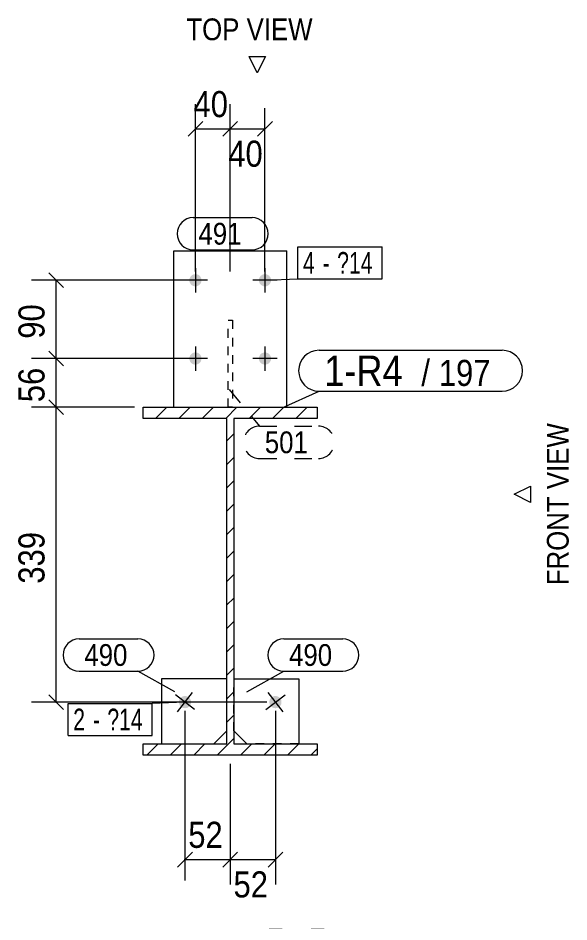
# Model space of a CAD drawing. Header units: millimetres. Extents: x 2 to 1174, y 1 to 825.
# Drawn here: x 362.8 to 426.1, y 100.8 to 204.7 of the extents above; entities that cross this region are included whole.
import ezdxf

# ---------------------------------------------------------------- set-up
doc = ezdxf.new("R2010")
doc.units = ezdxf.units.MM
for name, pattern in [('XKITLINE00', [0]), ('XKITLINE01', [4, 1, -1, 1, -1]), ('XKITLINE02', [4, 2, -2])]:
    doc.linetypes.add(name, pattern=pattern)
for name, color, linetype, lineweight in [('Bolt', 3, 'Continuous', 0), ('BoltMark', 7, 'Continuous', 0), ('Dimensions', 7, 'Continuous', 0), ('OtherObjectType', 7, 'Continuous', 0), ('Part', 2, 'Continuous', 0), ('PartMark', 7, 'Continuous', 0)]:
    doc.layers.add(name, color=color, linetype=linetype, lineweight=lineweight)
doc.styles.add('ARIAL', font='ARIAL.TTF')
doc.styles.add('ARIAL_NARROW', font='ARIALN.TTF')

# ---------------------------------------------------------------- blocks, each defined once
blk = doc.blocks.new('*A10')
at = {"layer": 'Part', "color": 7, "linetype": 'XKITLINE00', "lineweight": 0}
for p, q in [((378.55, 158.68), (379.85, 159.98)), ((381.24, 158.68), (382.54, 159.98)), ((383.93, 158.68), (385.23, 159.98)), ((386.63, 158.68), (387.93, 159.98)), ((389.32, 158.68), (390.62, 159.98)), ((392.02, 158.68), (393.32, 159.98)), ((394.71, 158.68), (396.01, 159.98)), ((386.75, 156.11), (387.55, 156.91)), ((386.75, 153.42), (387.55, 154.22)), ((386.75, 150.72), (387.55, 151.52)), ((386.75, 148.03), (387.55, 148.83)), ((386.75, 145.34), (387.55, 146.14)), ((386.75, 142.64), (387.55, 143.44)), ((386.75, 139.95), (387.55, 140.75)), ((386.75, 137.25), (387.55, 138.05)), ((386.75, 134.56), (387.55, 135.36)), ((386.75, 131.87), (387.55, 132.67)), ((386.75, 129.17), (387.55, 129.97)), ((386.75, 126.48), (387.55, 127.28)), ((386.75, 123.78), (387.55, 124.58)), ((385.65, 119.98), (387.55, 121.89)), ((377.56, 119.98), (378.86, 121.28)), ((380.26, 119.98), (381.56, 121.28)), ((382.95, 119.98), (384.25, 121.28)), ((388.34, 119.98), (389.64, 121.28)), ((391.03, 119.98), (392.33, 121.28)), ((393.73, 119.98), (395.03, 121.28)), ((396.42, 119.98), (397.15, 120.71))]:
    blk.add_line(p, q, dxfattribs=at)
blk = doc.blocks.new('*A196')
at = {"layer": 'Bolt'}
blk.add_hatch(color=3, dxfattribs=at).paths.add_polyline_path([(391.95, 126.66), (391.98, 126.68), (392.01, 126.69), (392.04, 126.71), (392.07, 126.72), (392.1, 126.74), (392.13, 126.75), (392.17, 126.76), (392.2, 126.77), (392.23, 126.77), (392.27, 126.78), (392.3, 126.78), (392.34, 126.78), (392.37, 126.78), (392.4, 126.78), (392.44, 126.78), (392.47, 126.77), (392.51, 126.77), (392.54, 126.76), (392.57, 126.75), (392.61, 126.74), (392.64, 126.72), (392.67, 126.71), (392.7, 126.69), (392.73, 126.67), (392.76, 126.65), (392.78, 126.63), (392.81, 126.61), (392.84, 126.59), (392.86, 126.57), (392.88, 126.54), (392.9, 126.51), (392.92, 126.49), (392.94, 126.46), (392.96, 126.43), (392.98, 126.4), (392.99, 126.37), (393.01, 126.33), (393.02, 126.3), (393.03, 126.27), (393.04, 126.24), (393.04, 126.2), (393.05, 126.17), (393.05, 126.13), (393.05, 126.1), (393.05, 126.06), (393.05, 126.03), (393.05, 126), (393.04, 125.96), (393.03, 125.93), (393.03, 125.9), (393.02, 125.86), (393, 125.83), (392.99, 125.8), (392.98, 125.77), (392.96, 125.74), (392.94, 125.71), (392.92, 125.68), (392.9, 125.65), (392.88, 125.63), (392.86, 125.6), (392.83, 125.58), (392.81, 125.55), (392.78, 125.53), (392.75, 125.51), (392.73, 125.49), (392.7, 125.47), (392.67, 125.46), (392.63, 125.44), (392.6, 125.43), (392.57, 125.42), (392.54, 125.41), (392.5, 125.4), (392.47, 125.39), (392.44, 125.39), (392.4, 125.39), (392.37, 125.38), (392.33, 125.38), (392.3, 125.39), (392.27, 125.39), (392.23, 125.39), (392.2, 125.4), (392.16, 125.41), (392.13, 125.42), (392.1, 125.43), (392.07, 125.44), (392.04, 125.46), (392.01, 125.47), (391.98, 125.49), (391.95, 125.51), (391.92, 125.53), (391.89, 125.55), (391.87, 125.58), (391.84, 125.6), (391.82, 125.63), (391.8, 125.65), (391.78, 125.68), (391.76, 125.71), (391.74, 125.74), (391.73, 125.77), (391.71, 125.8), (391.7, 125.83), (391.69, 125.86), (391.68, 125.9), (391.67, 125.93), (391.66, 125.96), (391.66, 126), (391.65, 126.03), (391.65, 126.07), (391.65, 126.1), (391.65, 126.14), (391.66, 126.17), (391.66, 126.2), (391.67, 126.24), (391.68, 126.27), (391.69, 126.3), (391.7, 126.34), (391.71, 126.37), (391.73, 126.4), (391.74, 126.43), (391.76, 126.46), (391.78, 126.49), (391.8, 126.51), (391.82, 126.54), (391.85, 126.57), (391.87, 126.59), (391.9, 126.61), (391.92, 126.64)], flags=17)
at = {"layer": 'Bolt', "color": 3, "linetype": 'XKITLINE00', "lineweight": 0}
for p, q in [((391.25, 125.22), (393.46, 126.94)), ((391.49, 127.19), (393.21, 124.98))]:
    blk.add_line(p, q, dxfattribs=at)
blk = doc.blocks.new('*A197')
at = {"layer": 'Bolt'}
blk.add_hatch(color=3, dxfattribs=at).paths.add_polyline_path([(381.5, 125.55), (381.47, 125.58), (381.45, 125.6), (381.42, 125.63), (381.4, 125.65), (381.38, 125.68), (381.36, 125.71), (381.34, 125.74), (381.33, 125.77), (381.31, 125.8), (381.3, 125.83), (381.29, 125.86), (381.28, 125.9), (381.27, 125.93), (381.26, 125.96), (381.26, 126), (381.25, 126.03), (381.25, 126.06), (381.25, 126.1), (381.25, 126.13), (381.26, 126.17), (381.26, 126.2), (381.27, 126.24), (381.28, 126.27), (381.29, 126.3), (381.3, 126.33), (381.31, 126.37), (381.33, 126.4), (381.34, 126.43), (381.36, 126.46), (381.38, 126.49), (381.4, 126.51), (381.42, 126.54), (381.44, 126.57), (381.47, 126.59), (381.49, 126.61), (381.52, 126.63), (381.55, 126.65), (381.58, 126.67), (381.61, 126.69), (381.64, 126.71), (381.67, 126.72), (381.7, 126.74), (381.73, 126.75), (381.76, 126.76), (381.8, 126.77), (381.83, 126.77), (381.87, 126.78), (381.9, 126.78), (381.93, 126.78), (381.97, 126.78), (382, 126.78), (382.04, 126.78), (382.07, 126.77), (382.1, 126.77), (382.14, 126.76), (382.17, 126.75), (382.2, 126.74), (382.23, 126.72), (382.27, 126.71), (382.3, 126.69), (382.33, 126.68), (382.35, 126.66), (382.38, 126.64), (382.41, 126.61), (382.43, 126.59), (382.46, 126.57), (382.48, 126.54), (382.5, 126.51), (382.52, 126.49), (382.54, 126.46), (382.56, 126.43), (382.58, 126.4), (382.59, 126.37), (382.6, 126.34), (382.62, 126.3), (382.63, 126.27), (382.63, 126.24), (382.64, 126.2), (382.65, 126.17), (382.65, 126.14), (382.65, 126.1), (382.65, 126.07), (382.65, 126.03), (382.65, 126), (382.64, 125.96), (382.64, 125.93), (382.63, 125.9), (382.62, 125.86), (382.61, 125.83), (382.59, 125.8), (382.58, 125.77), (382.56, 125.74), (382.54, 125.71), (382.52, 125.68), (382.5, 125.65), (382.48, 125.63), (382.46, 125.6), (382.44, 125.58), (382.41, 125.55), (382.38, 125.53), (382.36, 125.51), (382.33, 125.49), (382.3, 125.47), (382.27, 125.46), (382.24, 125.44), (382.21, 125.43), (382.17, 125.42), (382.14, 125.41), (382.11, 125.4), (382.07, 125.39), (382.04, 125.39), (382, 125.39), (381.97, 125.38), (381.94, 125.38), (381.9, 125.39), (381.87, 125.39), (381.83, 125.39), (381.8, 125.4), (381.77, 125.41), (381.73, 125.42), (381.7, 125.43), (381.67, 125.44), (381.64, 125.46), (381.61, 125.47), (381.58, 125.49), (381.55, 125.51), (381.52, 125.53)], flags=17)
at = {"layer": 'Bolt', "color": 3, "linetype": 'XKITLINE00', "lineweight": 0}
for p, q in [((383.06, 125.22), (380.85, 126.94)), ((381.09, 124.98), (382.81, 127.19))]:
    blk.add_line(p, q, dxfattribs=at)
blk = doc.blocks.new('*A198')
at = {"layer": 'Bolt'}
for points in [[(383.85, 174.55), (383.85, 174.51), (383.84, 174.48), (383.84, 174.45), (383.83, 174.41), (383.82, 174.38), (383.81, 174.35), (383.8, 174.32), (383.78, 174.28), (383.77, 174.25), (383.75, 174.22), (383.73, 174.19), (383.71, 174.17), (383.69, 174.14), (383.67, 174.11), (383.65, 174.09), (383.62, 174.06), (383.6, 174.04), (383.57, 174.02), (383.54, 174), (383.51, 173.98), (383.48, 173.97), (383.45, 173.95), (383.42, 173.94), (383.39, 173.92), (383.36, 173.91), (383.32, 173.9), (383.29, 173.9), (383.25, 173.89), (383.22, 173.89), (383.19, 173.88), (383.15, 173.88), (383.12, 173.88), (383.08, 173.89), (383.05, 173.89), (383.02, 173.9), (382.98, 173.9), (382.95, 173.91), (382.92, 173.92), (382.88, 173.94), (382.85, 173.95), (382.82, 173.97), (382.79, 173.98), (382.76, 174), (382.73, 174.02), (382.71, 174.04), (382.68, 174.06), (382.66, 174.09), (382.63, 174.11), (382.61, 174.14), (382.59, 174.17), (382.57, 174.19), (382.55, 174.22), (382.53, 174.25), (382.52, 174.28), (382.51, 174.32), (382.49, 174.35), (382.48, 174.38), (382.47, 174.41), (382.47, 174.45), (382.46, 174.48), (382.46, 174.51), (382.45, 174.55), (382.45, 174.58), (382.45, 174.62), (382.46, 174.65), (382.46, 174.69), (382.47, 174.72), (382.47, 174.75), (382.48, 174.79), (382.49, 174.82), (382.51, 174.85), (382.52, 174.88), (382.53, 174.91), (382.55, 174.94), (382.57, 174.97), (382.59, 175), (382.61, 175.03), (382.63, 175.05), (382.66, 175.08), (382.68, 175.1), (382.71, 175.12), (382.73, 175.15), (382.76, 175.17), (382.79, 175.18), (382.82, 175.2), (382.85, 175.22), (382.88, 175.23), (382.92, 175.24), (382.95, 175.25), (382.98, 175.26), (383.02, 175.27), (383.05, 175.28), (383.08, 175.28), (383.12, 175.28), (383.15, 175.28), (383.19, 175.28), (383.22, 175.28), (383.25, 175.28), (383.29, 175.27), (383.32, 175.26), (383.36, 175.25), (383.39, 175.24), (383.42, 175.23), (383.45, 175.22), (383.48, 175.2), (383.51, 175.18), (383.54, 175.17), (383.57, 175.15), (383.6, 175.12), (383.62, 175.1), (383.65, 175.08), (383.67, 175.05), (383.69, 175.03), (383.71, 175), (383.73, 174.97), (383.75, 174.94), (383.77, 174.91), (383.78, 174.88), (383.8, 174.85), (383.81, 174.82), (383.82, 174.79), (383.83, 174.75), (383.84, 174.72), (383.84, 174.69), (383.85, 174.65), (383.85, 174.62), (383.85, 174.58)], [(391.85, 174.55), (391.85, 174.51), (391.84, 174.48), (391.84, 174.45), (391.83, 174.41), (391.82, 174.38), (391.81, 174.35), (391.8, 174.32), (391.78, 174.28), (391.77, 174.25), (391.75, 174.22), (391.73, 174.19), (391.71, 174.17), (391.69, 174.14), (391.67, 174.11), (391.65, 174.09), (391.62, 174.06), (391.6, 174.04), (391.57, 174.02), (391.54, 174), (391.51, 173.98), (391.48, 173.97), (391.45, 173.95), (391.42, 173.94), (391.39, 173.92), (391.36, 173.91), (391.32, 173.9), (391.29, 173.9), (391.25, 173.89), (391.22, 173.89), (391.19, 173.88), (391.15, 173.88), (391.12, 173.88), (391.08, 173.89), (391.05, 173.89), (391.02, 173.9), (390.98, 173.9), (390.95, 173.91), (390.92, 173.92), (390.88, 173.94), (390.85, 173.95), (390.82, 173.97), (390.79, 173.98), (390.76, 174), (390.73, 174.02), (390.71, 174.04), (390.68, 174.06), (390.66, 174.09), (390.63, 174.11), (390.61, 174.14), (390.59, 174.17), (390.57, 174.19), (390.55, 174.22), (390.53, 174.25), (390.52, 174.28), (390.51, 174.32), (390.49, 174.35), (390.48, 174.38), (390.47, 174.41), (390.47, 174.45), (390.46, 174.48), (390.46, 174.51), (390.45, 174.55), (390.45, 174.58), (390.45, 174.62), (390.46, 174.65), (390.46, 174.69), (390.47, 174.72), (390.47, 174.75), (390.48, 174.79), (390.49, 174.82), (390.51, 174.85), (390.52, 174.88), (390.53, 174.91), (390.55, 174.94), (390.57, 174.97), (390.59, 175), (390.61, 175.03), (390.63, 175.05), (390.66, 175.08), (390.68, 175.1), (390.71, 175.12), (390.73, 175.15), (390.76, 175.17), (390.79, 175.18), (390.82, 175.2), (390.85, 175.22), (390.88, 175.23), (390.92, 175.24), (390.95, 175.25), (390.98, 175.26), (391.02, 175.27), (391.05, 175.28), (391.08, 175.28), (391.12, 175.28), (391.15, 175.28), (391.19, 175.28), (391.22, 175.28), (391.25, 175.28), (391.29, 175.27), (391.32, 175.26), (391.36, 175.25), (391.39, 175.24), (391.42, 175.23), (391.45, 175.22), (391.48, 175.2), (391.51, 175.18), (391.54, 175.17), (391.57, 175.15), (391.6, 175.12), (391.62, 175.1), (391.65, 175.08), (391.67, 175.05), (391.69, 175.03), (391.71, 175), (391.73, 174.97), (391.75, 174.94), (391.77, 174.91), (391.78, 174.88), (391.8, 174.85), (391.81, 174.82), (391.82, 174.79), (391.83, 174.75), (391.84, 174.72), (391.84, 174.69), (391.85, 174.65), (391.85, 174.62), (391.85, 174.58)], [(383.85, 165.55), (383.85, 165.51), (383.84, 165.48), (383.84, 165.45), (383.83, 165.41), (383.82, 165.38), (383.81, 165.35), (383.8, 165.32), (383.78, 165.28), (383.77, 165.25), (383.75, 165.22), (383.73, 165.19), (383.71, 165.17), (383.69, 165.14), (383.67, 165.11), (383.65, 165.09), (383.62, 165.06), (383.6, 165.04), (383.57, 165.02), (383.54, 165), (383.51, 164.98), (383.48, 164.97), (383.45, 164.95), (383.42, 164.94), (383.39, 164.92), (383.36, 164.91), (383.32, 164.9), (383.29, 164.9), (383.25, 164.89), (383.22, 164.89), (383.19, 164.88), (383.15, 164.88), (383.12, 164.88), (383.08, 164.89), (383.05, 164.89), (383.02, 164.9), (382.98, 164.9), (382.95, 164.91), (382.92, 164.92), (382.88, 164.94), (382.85, 164.95), (382.82, 164.97), (382.79, 164.98), (382.76, 165), (382.73, 165.02), (382.71, 165.04), (382.68, 165.06), (382.66, 165.09), (382.63, 165.11), (382.61, 165.14), (382.59, 165.17), (382.57, 165.19), (382.55, 165.22), (382.53, 165.25), (382.52, 165.28), (382.51, 165.32), (382.49, 165.35), (382.48, 165.38), (382.47, 165.41), (382.47, 165.45), (382.46, 165.48), (382.46, 165.51), (382.45, 165.55), (382.45, 165.58), (382.45, 165.62), (382.46, 165.65), (382.46, 165.69), (382.47, 165.72), (382.47, 165.75), (382.48, 165.79), (382.49, 165.82), (382.51, 165.85), (382.52, 165.88), (382.53, 165.91), (382.55, 165.94), (382.57, 165.97), (382.59, 166), (382.61, 166.03), (382.63, 166.05), (382.66, 166.08), (382.68, 166.1), (382.71, 166.12), (382.73, 166.15), (382.76, 166.17), (382.79, 166.18), (382.82, 166.2), (382.85, 166.22), (382.88, 166.23), (382.92, 166.24), (382.95, 166.25), (382.98, 166.26), (383.02, 166.27), (383.05, 166.28), (383.08, 166.28), (383.12, 166.28), (383.15, 166.28), (383.19, 166.28), (383.22, 166.28), (383.25, 166.28), (383.29, 166.27), (383.32, 166.26), (383.36, 166.25), (383.39, 166.24), (383.42, 166.23), (383.45, 166.22), (383.48, 166.2), (383.51, 166.18), (383.54, 166.17), (383.57, 166.15), (383.6, 166.12), (383.62, 166.1), (383.65, 166.08), (383.67, 166.05), (383.69, 166.03), (383.71, 166), (383.73, 165.97), (383.75, 165.94), (383.77, 165.91), (383.78, 165.88), (383.8, 165.85), (383.81, 165.82), (383.82, 165.79), (383.83, 165.75), (383.84, 165.72), (383.84, 165.69), (383.85, 165.65), (383.85, 165.62), (383.85, 165.58)], [(391.85, 165.55), (391.85, 165.51), (391.84, 165.48), (391.84, 165.45), (391.83, 165.41), (391.82, 165.38), (391.81, 165.35), (391.8, 165.32), (391.78, 165.28), (391.77, 165.25), (391.75, 165.22), (391.73, 165.19), (391.71, 165.17), (391.69, 165.14), (391.67, 165.11), (391.65, 165.09), (391.62, 165.06), (391.6, 165.04), (391.57, 165.02), (391.54, 165), (391.51, 164.98), (391.48, 164.97), (391.45, 164.95), (391.42, 164.94), (391.39, 164.92), (391.36, 164.91), (391.32, 164.9), (391.29, 164.9), (391.25, 164.89), (391.22, 164.89), (391.19, 164.88), (391.15, 164.88), (391.12, 164.88), (391.08, 164.89), (391.05, 164.89), (391.02, 164.9), (390.98, 164.9), (390.95, 164.91), (390.92, 164.92), (390.88, 164.94), (390.85, 164.95), (390.82, 164.97), (390.79, 164.98), (390.76, 165), (390.73, 165.02), (390.71, 165.04), (390.68, 165.06), (390.66, 165.09), (390.63, 165.11), (390.61, 165.14), (390.59, 165.17), (390.57, 165.19), (390.55, 165.22), (390.53, 165.25), (390.52, 165.28), (390.51, 165.32), (390.49, 165.35), (390.48, 165.38), (390.47, 165.41), (390.47, 165.45), (390.46, 165.48), (390.46, 165.51), (390.45, 165.55), (390.45, 165.58), (390.45, 165.62), (390.46, 165.65), (390.46, 165.69), (390.47, 165.72), (390.47, 165.75), (390.48, 165.79), (390.49, 165.82), (390.51, 165.85), (390.52, 165.88), (390.53, 165.91), (390.55, 165.94), (390.57, 165.97), (390.59, 166), (390.61, 166.03), (390.63, 166.05), (390.66, 166.08), (390.68, 166.1), (390.71, 166.12), (390.73, 166.15), (390.76, 166.17), (390.79, 166.18), (390.82, 166.2), (390.85, 166.22), (390.88, 166.23), (390.92, 166.24), (390.95, 166.25), (390.98, 166.26), (391.02, 166.27), (391.05, 166.28), (391.08, 166.28), (391.12, 166.28), (391.15, 166.28), (391.19, 166.28), (391.22, 166.28), (391.25, 166.28), (391.29, 166.27), (391.32, 166.26), (391.36, 166.25), (391.39, 166.24), (391.42, 166.23), (391.45, 166.22), (391.48, 166.2), (391.51, 166.18), (391.54, 166.17), (391.57, 166.15), (391.6, 166.12), (391.62, 166.1), (391.65, 166.08), (391.67, 166.05), (391.69, 166.03), (391.71, 166), (391.73, 165.97), (391.75, 165.94), (391.77, 165.91), (391.78, 165.88), (391.8, 165.85), (391.81, 165.82), (391.82, 165.79), (391.83, 165.75), (391.84, 165.72), (391.84, 165.69), (391.85, 165.65), (391.85, 165.62), (391.85, 165.58)]]:
    blk.add_hatch(color=3, dxfattribs=at).paths.add_polyline_path(points, flags=17)
at = {"layer": 'Bolt', "color": 3, "linetype": 'XKITLINE00', "lineweight": 0}
for p, q in [((383.15, 175.98), (383.15, 173.18)), ((391.15, 175.98), (391.15, 173.18)), ((384.55, 174.58), (381.75, 174.58)), ((392.55, 174.58), (389.75, 174.58)), ((383.15, 166.98), (383.15, 164.18)), ((391.15, 166.98), (391.15, 164.18)), ((384.55, 165.58), (381.75, 165.58)), ((392.55, 165.58), (389.75, 165.58))]:
    blk.add_line(p, q, dxfattribs=at)
blk = doc.blocks.new('*A199')
at = {"layer": 'Part', "color": 2, "linetype": 'XKITLINE00', "lineweight": 0}
for p, q in [((377.15, 159.98), (397.15, 159.98)), ((377.15, 158.68), (377.15, 159.98)), ((397.15, 159.98), (397.15, 158.68)), ((386.75, 158.68), (377.15, 158.68)), ((386.75, 121.28), (386.75, 158.68)), ((397.15, 158.68), (387.55, 158.68)), ((387.55, 158.68), (387.55, 121.28)), ((377.15, 119.98), (377.15, 121.28)), ((377.15, 121.28), (386.75, 121.28)), ((387.55, 121.28), (397.15, 121.28)), ((397.15, 121.28), (397.15, 119.98)), ((397.15, 119.98), (377.15, 119.98))]:
    blk.add_line(p, q, dxfattribs=at)
blk = doc.blocks.new('*A200')
at = {"layer": 'Part', "color": 2, "linetype": 'XKITLINE00', "lineweight": 0}
for p, q in [((387.55, 128.78), (395.05, 128.78)), ((395.05, 128.78), (395.05, 121.28)), ((389.05, 121.28), (387.55, 122.78))]:
    blk.add_line(p, q, dxfattribs=at)
at = {"layer": 'Part', "color": 7, "linetype": 'XKITLINE01', "lineweight": 0}
for p, q in [((387.55, 122.78), (387.55, 128.78)), ((395.05, 121.28), (389.05, 121.28))]:
    blk.add_line(p, q, dxfattribs=at)
blk = doc.blocks.new('*A201')
at = {"layer": 'Part', "color": 2, "linetype": 'XKITLINE00', "lineweight": 0}
for p, q in [((386.75, 128.78), (379.25, 128.78)), ((379.25, 128.78), (379.25, 121.28)), ((385.25, 121.28), (386.75, 122.78))]:
    blk.add_line(p, q, dxfattribs=at)
at = {"layer": 'Part', "color": 7, "linetype": 'XKITLINE01', "lineweight": 0}
for p, q in [((386.75, 122.78), (386.75, 128.78)), ((379.25, 121.28), (385.25, 121.28))]:
    blk.add_line(p, q, dxfattribs=at)
blk = doc.blocks.new('*A202')
at = {"layer": 'Part', "color": 7, "linetype": 'XKITLINE01', "lineweight": 0}
for p, q in [((386.9, 159.98), (386.9, 169.98)), ((386.9, 169.98), (387.4, 169.98)), ((387.4, 169.98), (387.4, 159.98)), ((387.4, 159.98), (386.9, 159.98))]:
    blk.add_line(p, q, dxfattribs=at)
blk = doc.blocks.new('*A203')
at = {"layer": 'Part', "color": 2, "linetype": 'XKITLINE00', "lineweight": 0}
for p, q in [((380.65, 159.98), (380.65, 177.98)), ((380.65, 177.98), (393.65, 177.98)), ((393.65, 159.98), (393.65, 177.98))]:
    blk.add_line(p, q, dxfattribs=at)
at = {"layer": 'Part', "color": 7, "linetype": 'XKITLINE01', "lineweight": 0}
blk.add_line((380.65, 159.98), (393.65, 159.98), dxfattribs=at)
blk = doc.blocks.new('*A454')
at = {"layer": 'Dimensions', "color": 7, "linetype": 'XKITLINE00', "lineweight": 0}
for p, q in [((366.3, 160.83), (368, 159.13)), ((376.15, 159.98), (364.3, 159.98)), ((367.15, 126.08), (367.15, 159.98)), ((366.3, 126.93), (368, 125.23)), ((391.35, 126.08), (364.3, 126.08))]:
    blk.add_line(p, q, dxfattribs=at)
at = {"layer": 'Dimensions', "color": 3}
for p in [(367.15, 159.98), (367.15, 126.08)]:
    blk.add_point(p, dxfattribs=at)
at = {"layer": 'Dimensions', "color": 3, "style": 'ARIAL', "width": 0.85}
blk.add_text('339', height=3, rotation=90.0002, dxfattribs=at).set_placement((365.8, 139.7))
blk = doc.blocks.new('*A455')
at = {"layer": 'Dimensions', "color": 7, "linetype": 'XKITLINE00', "lineweight": 0}
for p, q in [((366.3, 166.43), (368, 164.73)), ((382.15, 165.58), (364.3, 165.58)), ((367.15, 159.98), (367.15, 165.58)), ((366.3, 160.83), (368, 159.13)), ((376.15, 159.98), (364.3, 159.98))]:
    blk.add_line(p, q, dxfattribs=at)
at = {"layer": 'Dimensions', "color": 3}
for p in [(367.15, 165.58), (367.15, 159.98)]:
    blk.add_point(p, dxfattribs=at)
at = {"layer": 'Dimensions', "color": 3, "style": 'ARIAL', "width": 0.85}
blk.add_text('56', height=3, rotation=90.0002, dxfattribs=at).set_placement((365.8, 160.56))
blk = doc.blocks.new('*A456')
at = {"layer": 'Dimensions', "color": 7, "linetype": 'XKITLINE00', "lineweight": 0}
for p, q in [((382.15, 174.58), (364.3, 174.58)), ((366.3, 175.43), (368, 173.73)), ((367.15, 165.58), (367.15, 174.58)), ((366.3, 166.43), (368, 164.73)), ((382.15, 165.58), (364.3, 165.58))]:
    blk.add_line(p, q, dxfattribs=at)
at = {"layer": 'Dimensions', "color": 3}
for p in [(367.15, 174.58), (367.15, 165.58)]:
    blk.add_point(p, dxfattribs=at)
at = {"layer": 'Dimensions', "color": 3, "style": 'ARIAL', "width": 0.85}
blk.add_text('90', height=3, rotation=90.0002, dxfattribs=at).set_placement((365.8, 167.86))
blk = doc.blocks.new('*A457')
at = {"layer": 'Dimensions', "color": 7, "linetype": 'XKITLINE00', "lineweight": 0}
for p, q in [((381.95, 125.08), (381.95, 105.58)), ((387.15, 118.98), (387.15, 105.58)), ((382.8, 108.83), (381.1, 107.13)), ((388, 108.83), (386.3, 107.13)), ((381.95, 107.98), (387.15, 107.98))]:
    blk.add_line(p, q, dxfattribs=at)
at = {"layer": 'Dimensions', "color": 3}
for p in [(381.95, 107.98), (387.15, 107.98)]:
    blk.add_point(p, dxfattribs=at)
at = {"layer": 'Dimensions', "color": 3, "style": 'ARIAL', "width": 0.85}
blk.add_text('52', height=3, dxfattribs=at).set_placement((382.33, 109.33))
blk = doc.blocks.new('*A458')
at = {"layer": 'Dimensions', "color": 7, "linetype": 'XKITLINE00', "lineweight": 0}
for p, q in [((392.35, 125.08), (392.35, 105.13)), ((387.15, 118.98), (387.15, 105.13)), ((388, 108.83), (386.3, 107.13)), ((393.2, 108.83), (391.5, 107.13)), ((387.15, 107.98), (392.35, 107.98))]:
    blk.add_line(p, q, dxfattribs=at)
at = {"layer": 'Dimensions', "color": 3}
for p in [(387.15, 107.98), (392.35, 107.98)]:
    blk.add_point(p, dxfattribs=at)
at = {"layer": 'Dimensions', "color": 3, "style": 'ARIAL', "width": 0.85}
blk.add_text('52', height=3, dxfattribs=at).set_placement((387.53, 103.63))
blk = doc.blocks.new('*A459')
at = {"layer": 'Dimensions', "color": 7, "linetype": 'XKITLINE00', "lineweight": 0}
for p, q in [((383.15, 175.58), (383.15, 194.83)), ((387.15, 175.58), (387.15, 194.83)), ((384, 192.83), (382.3, 191.13)), ((388, 192.83), (386.3, 191.13)), ((383.15, 191.98), (387.15, 191.98))]:
    blk.add_line(p, q, dxfattribs=at)
at = {"layer": 'Dimensions', "color": 3}
for p in [(383.15, 191.98), (387.15, 191.98)]:
    blk.add_point(p, dxfattribs=at)
at = {"layer": 'Dimensions', "color": 3, "style": 'ARIAL', "width": 0.85}
blk.add_text('40', height=3, dxfattribs=at).set_placement((382.93, 193.33))
blk = doc.blocks.new('*A460')
at = {"layer": 'Dimensions', "color": 7, "linetype": 'XKITLINE00', "lineweight": 0}
for p, q in [((387.15, 175.58), (387.15, 194.38)), ((391.15, 175.58), (391.15, 194.38)), ((388, 192.83), (386.3, 191.13)), ((392, 192.83), (390.3, 191.13)), ((387.15, 191.98), (391.15, 191.98))]:
    blk.add_line(p, q, dxfattribs=at)
at = {"layer": 'Dimensions', "color": 3}
for p in [(387.15, 191.98), (391.15, 191.98)]:
    blk.add_point(p, dxfattribs=at)
at = {"layer": 'Dimensions', "color": 3, "style": 'ARIAL', "width": 0.85}
blk.add_text('40', height=3, dxfattribs=at).set_placement((386.93, 187.63))
blk = doc.blocks.new('*A461')
at = {"layer": 'BoltMark', "color": 7, "linetype": 'XKITLINE00', "lineweight": 0}
for p, q in [((394.92, 178.43), (404.61, 178.43)), ((394.92, 174.73), (394.92, 178.43)), ((404.61, 174.73), (404.61, 178.43)), ((391.15, 174.58), (394.92, 174.73)), ((394.92, 174.73), (404.61, 174.73))]:
    blk.add_line(p, q, dxfattribs=at)
at = {"layer": 'BoltMark', "color": 3, "style": 'ARIAL_NARROW', "width": 0.85}
for s, p in [('4', (395.52, 175.33)), ('?14', (399.45, 175.33)), ('-', (397.79, 175.33))]:
    blk.add_text(s, height=2.5, dxfattribs=at).set_placement(p)
blk = doc.blocks.new('*A462')
at = {"layer": 'BoltMark', "color": 7, "linetype": 'XKITLINE00', "lineweight": 0}
for p, q in [((368.5, 125.93), (378.18, 125.93)), ((368.5, 122.23), (368.5, 125.93)), ((381.95, 126.08), (378.18, 125.93)), ((378.18, 122.23), (378.18, 125.93)), ((368.5, 122.23), (378.18, 122.23))]:
    blk.add_line(p, q, dxfattribs=at)
at = {"layer": 'BoltMark', "color": 3, "style": 'ARIAL_NARROW', "width": 0.85}
for s, p in [('2', (369.1, 122.83)), ('?14', (373.02, 122.83)), ('-', (371.37, 122.83))]:
    blk.add_text(s, height=2.5, dxfattribs=at).set_placement(p)
blk = doc.blocks.new('*A463')
at = {"layer": 'PartMark', "color": 7, "linetype": 'XKITLINE00', "lineweight": 0}
for p, q in [((382.9, 181.78), (389.66, 181.78)), ((382.9, 178.08), (389.66, 178.08))]:
    blk.add_line(p, q, dxfattribs=at)
for centre, start, end in [((382.9, 179.93), 90, 270), ((389.66, 179.93), 270, 90)]:
    blk.add_arc(centre, 1.85, start, end, dxfattribs=at)
at = {"layer": 'PartMark', "color": 3, "style": 'ARIAL', "width": 0.85}
blk.add_text('491', height=2.5, dxfattribs=at).set_placement((383.5, 178.68))
blk = doc.blocks.new('*A464')
at = {"layer": 'PartMark', "color": 7, "linetype": 'XKITLINE02', "lineweight": 0}
for p, q in [((387.03, 162.01), (390.53, 157.8)), ((390.53, 157.8), (397.29, 157.8)), ((390.53, 154.1), (397.29, 154.1))]:
    blk.add_line(p, q, dxfattribs=at)
for centre, start, end in [((390.53, 155.95), 90, 270), ((397.29, 155.95), 270, 90)]:
    blk.add_arc(centre, 1.85, start, end, dxfattribs=at)
at = {"layer": 'PartMark', "color": 3, "style": 'ARIAL', "width": 0.85}
blk.add_text('501', height=2.5, dxfattribs=at).set_placement((391.13, 154.7))
blk = doc.blocks.new('*A465')
at = {"layer": 'PartMark', "color": 7, "linetype": 'XKITLINE00', "lineweight": 0}
for p, q in [((369.78, 133.35), (376.54, 133.35)), ((369.78, 129.65), (376.54, 129.65)), ((380.78, 127.25), (376.54, 129.65))]:
    blk.add_line(p, q, dxfattribs=at)
for centre, start, end in [((369.78, 131.5), 90, 270), ((376.54, 131.5), 270, 90)]:
    blk.add_arc(centre, 1.85, start, end, dxfattribs=at)
at = {"layer": 'PartMark', "color": 3, "style": 'ARIAL', "width": 0.85}
blk.add_text('490', height=2.5, dxfattribs=at).set_placement((370.38, 130.25))
blk = doc.blocks.new('*A466')
at = {"layer": 'PartMark', "color": 7, "linetype": 'XKITLINE00', "lineweight": 0}
for p, q in [((393.32, 133.35), (400.09, 133.35)), ((389.08, 127.25), (393.32, 129.65)), ((393.32, 129.65), (400.09, 129.65))]:
    blk.add_line(p, q, dxfattribs=at)
for centre, start, end in [((393.32, 131.5), 90, 270), ((400.09, 131.5), 270, 90)]:
    blk.add_arc(centre, 1.85, start, end, dxfattribs=at)
at = {"layer": 'PartMark', "color": 3, "style": 'ARIAL', "width": 0.85}
blk.add_text('490', height=2.5, dxfattribs=at).set_placement((393.92, 130.25))
blk = doc.blocks.new('*A467')
at = {"layer": 'PartMark', "color": 7, "linetype": 'XKITLINE00', "lineweight": 0}
for p, q in [((397.37, 166.53), (418.42, 166.53)), ((393.12, 159.93), (397.37, 161.83)), ((397.37, 161.83), (418.42, 161.83))]:
    blk.add_line(p, q, dxfattribs=at)
for centre, start, end in [((397.37, 164.18), 90, 270), ((418.42, 164.18), 270, 90)]:
    blk.add_arc(centre, 2.35, start, end, dxfattribs=at)
at = {"layer": 'PartMark', "color": 1, "style": 'ARIAL', "width": 0.85}
blk.add_text('1-R4', height=3.5, dxfattribs=at).set_placement((397.97, 162.43))
at = {"layer": 'PartMark', "color": 3, "style": 'ARIAL', "width": 0.85}
for s, p in [('/', (409.13, 162.43)), ('197', (411.14, 162.43))]:
    blk.add_text(s, height=3, dxfattribs=at).set_placement(p)
blk = doc.blocks.new('*A468')
at = {"layer": 'OtherObjectType', "color": 7, "linetype": 'XKITLINE00', "lineweight": 0}
for p, q in [((390.26, 198.43), (389.32, 200.31)), ((389.32, 200.31), (391.2, 200.31)), ((391.2, 200.31), (390.26, 198.43)), ((390.26, 198.43), (390.26, 198.43)), ((419.82, 149.98), (421.69, 150.92)), ((421.69, 150.92), (421.69, 149.05)), ((421.69, 149.05), (419.82, 149.98)), ((419.82, 149.98), (419.82, 149.98)), ((391.36, 96.78), (398.41, 96.78))]:
    blk.add_line(p, q, dxfattribs=at)
at = {"layer": 'OtherObjectType', "color": 7, "style": 'ARIAL', "width": 0.85}
for s, p in [('TOP VIEW', (382.11, 202.18)), ('E', (391.36, 97.53)), ('E', (396.19, 97.53)), ('-', (394.33, 97.53))]:
    blk.add_text(s, height=2.5, dxfattribs=at).set_placement(p)
blk.add_text('FRONT VIEW', height=2.5, rotation=90, dxfattribs=at).set_placement((426.07, 139.52))

msp = doc.modelspace()

# ---------------------------------------------------------------- block references
at = {"lineweight": 0}
for name in ['*A459', '*A460', '*A463', '*A203', '*A461', '*A198', '*A456', '*A202', '*A455', '*A467', '*A464', '*A454', '*A199', '*A10', '*A465', '*A466', '*A201', '*A200', '*A197', '*A196', '*A462', '*A457', '*A458']:
    msp.add_blockref(name, (0, 0), dxfattribs=at)
at = {"layer": 'OtherObjectType', "lineweight": 0}
msp.add_blockref('*A468', (0, 0), dxfattribs=at)

doc.saveas('drawing.dxf')
